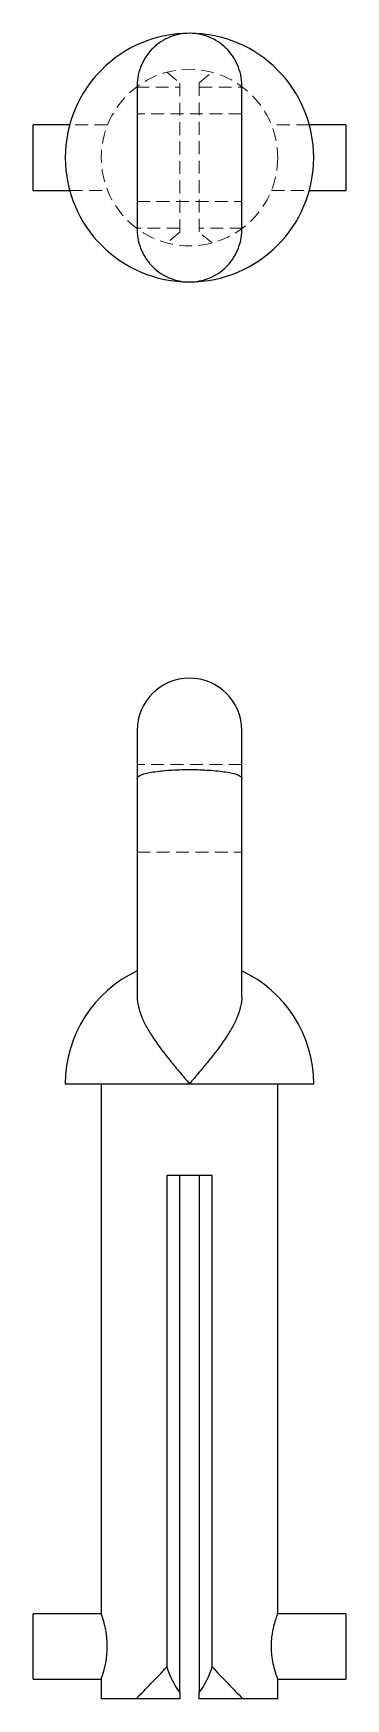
# Model space of a CAD drawing. Header units: millimetres. Extents: x 68 to 235, y 6 to 170.
# Drawn here: x 67.7 to 98.3, y 7 to 170.2 of the extents above.
import ezdxf

# ---------------------------------------------------------------- set-up
doc = ezdxf.new("R2010")
doc.units = ezdxf.units.MM
doc.linetypes.add('HIDDEN', pattern=[1.905, 1.27, -0.635])

msp = doc.modelspace()

# ---------------------------------------------------------------- linework, layer by layer
at = {"color": 7, "linetype": 'HIDDEN', "lineweight": 18}
for p, q in [((77.78, 164.9), (82.04, 164.9)), ((80.78, 166.36), (82.04, 165.32)), ((82.04, 150.68), (82.04, 165.32)), ((83.96, 165.32), (85.22, 166.36)), ((83.96, 165.32), (83.96, 150.68)), ((83.96, 164.9), (88.22, 164.9)), ((88.13, 162.29), (77.87, 162.29)), ((74.96, 161.21), (71.25, 161.21)), ((94.75, 161.21), (91.04, 161.21)), ((71.25, 154.79), (74.96, 154.79)), ((77.87, 153.71), (88.13, 153.71)), ((91.04, 154.79), (94.75, 154.79)), ((82.04, 151.1), (77.78, 151.1)), ((82.04, 150.68), (80.78, 149.64)), ((88.22, 151.1), (83.96, 151.1)), ((85.22, 149.64), (83.96, 150.68)), ((88.13, 98.54), (77.87, 98.54)), ((77.87, 89.95), (88.13, 89.95))]:
    msp.add_line(p, q, dxfattribs=at)
at = {"color": 7, "linetype": 'Continuous', "lineweight": 25}
for p, q in [((77.87, 165.05), (77.87, 150.95)), ((88.13, 150.95), (88.13, 165.05)), ((71.25, 161.21), (67.68, 161.21)), ((67.68, 154.79), (67.68, 161.21)), ((98.32, 161.21), (94.75, 161.21)), ((98.32, 161.21), (98.32, 154.79)), ((67.68, 154.79), (71.25, 154.79)), ((94.75, 154.79), (98.32, 154.79)), ((77.87, 101.87), (77.87, 97.15)), ((88.13, 97.15), (88.13, 101.87)), ((77.87, 97.15), (77.87, 75.76)), ((88.13, 75.76), (88.13, 97.15)), ((70.82, 67.26), (83, 67.26)), ((74.35, 67.26), (74.35, 15.33)), ((83, 67.26), (95.18, 67.26)), ((91.65, 15.33), (91.65, 67.26)), ((80.78, 58.28), (80.78, 10.13)), ((85.22, 58.28), (80.78, 58.28)), ((82.04, 7.61), (82.04, 58.28)), ((83.96, 58.28), (83.96, 7.61)), ((85.22, 10.13), (85.22, 58.28)), ((74.35, 15.33), (67.68, 15.33)), ((67.68, 8.92), (67.68, 15.33)), ((98.32, 15.33), (91.65, 15.33)), ((98.32, 15.33), (98.32, 8.92)), ((67.68, 8.92), (74.35, 8.92)), ((74.35, 8.92), (74.35, 7)), ((91.65, 7), (91.65, 8.92)), ((91.65, 8.92), (98.32, 8.92)), ((77.78, 7), (74.35, 7)), ((82.04, 7), (77.78, 7)), ((82.04, 7.61), (82.04, 7)), ((83.96, 7), (83.96, 7.61)), ((88.22, 7), (83.96, 7)), ((91.65, 7), (88.22, 7))]:
    msp.add_line(p, q, dxfattribs=at)
at = {"color": 7, "linetype": 'HIDDEN', "lineweight": 18}
msp.add_circle((83, 158), 8.65, dxfattribs=at)
at = {"color": 7, "linetype": 'Continuous', "lineweight": 25}
for centre, radius, start, end in [((83, 158), 12.18, 90, 270), ((83, 158), 12.18, 270, 90), ((83, 101.87), 5.13, 0, 180), ((83, 67.26), 12.18, 114.9011, 180), ((83, 67.26), 12.18, 0, 65.0989), ((66.06, 12.13), 8.88, 338.8522, 21.1478)]:
    msp.add_arc(centre, radius, start, end, dxfattribs=at)
for centre, start_param, end_param in [((90.86, 12.13), 3.376619, 3.694638), ((75.14, 12.13), 5.73014, 6.048159)]:
    msp.add_ellipse(centre, major_axis=(10.36, 0), ratio=0.829812, start_param=start_param, end_param=end_param, dxfattribs=at)
for points, knots in [([(83, 170.18), (82.34, 170.18), (81.69, 170.05), (80.46, 169.56), (79.9, 169.19), (78.95, 168.27), (78.57, 167.71), (78.16, 166.78), (78.05, 166.45), (77.91, 165.77), (77.87, 165.42), (77.87, 165.07), (77.87, 165.06), (77.87, 165.05)], [0, 0, 0, 0, 0.0772892, 0.0772892, 0.1549717, 0.1549717, 0.2335408, 0.2335408, 0.2749502, 0.2749502, 0.3163939, 0.3163939, 0.3173101, 0.3173101, 0.3173101, 0.3173101]), ([(88.13, 165.05), (88.13, 165.06), (88.13, 165.07), (88.13, 165.42), (88.09, 165.77), (87.95, 166.45), (87.84, 166.78), (87.43, 167.71), (87.05, 168.27), (86.1, 169.19), (85.54, 169.56), (84.31, 170.05), (83.66, 170.18), (83, 170.18)], [-0.0009167, -0.0009167, -0.0009167, -0.0009167, 0, 0, 0.0414692, 0.0414692, 0.0829041, 0.0829041, 0.1615215, 0.1615215, 0.2392518, 0.2392518, 0.3165886, 0.3165886, 0.3165886, 0.3165886]), ([(77.87, 150.95), (77.87, 150.94), (77.87, 150.93), (77.87, 150.58), (77.91, 150.23), (78.05, 149.55), (78.16, 149.22), (78.57, 148.29), (78.95, 147.73), (79.9, 146.81), (80.46, 146.44), (81.69, 145.95), (82.34, 145.82), (83, 145.82)], [-0.0009167, -0.0009167, -0.0009167, -0.0009167, 0, 0, 0.0414692, 0.0414692, 0.0829041, 0.0829041, 0.1615215, 0.1615215, 0.2392518, 0.2392518, 0.3165886, 0.3165886, 0.3165886, 0.3165886]), ([(83, 145.82), (83.66, 145.82), (84.31, 145.95), (85.54, 146.44), (86.1, 146.81), (87.05, 147.73), (87.43, 148.29), (87.84, 149.22), (87.95, 149.55), (88.09, 150.23), (88.13, 150.58), (88.13, 150.93), (88.13, 150.94), (88.13, 150.95)], [0, 0, 0, 0, 0.0772892, 0.0772892, 0.1549717, 0.1549717, 0.2335408, 0.2335408, 0.2749502, 0.2749502, 0.3163939, 0.3163939, 0.3173101, 0.3173101, 0.3173101, 0.3173101]), ([(77.87, 97.15), (77.87, 97.16), (77.87, 97.16), (77.87, 97.23), (77.91, 97.29), (78.05, 97.42), (78.16, 97.48), (78.57, 97.64), (78.95, 97.73), (79.9, 97.88), (80.46, 97.94), (81.69, 98.02), (82.34, 98.04), (83, 98.04)], [-0.0009167, -0.0009167, -0.0009167, -0.0009167, 0, 0, 0.0414692, 0.0414692, 0.0829041, 0.0829041, 0.1615215, 0.1615215, 0.2392518, 0.2392518, 0.3165886, 0.3165886, 0.3165886, 0.3165886]), ([(83, 98.04), (83.66, 98.04), (84.31, 98.02), (85.54, 97.94), (86.1, 97.88), (87.05, 97.73), (87.43, 97.64), (87.84, 97.48), (87.95, 97.42), (88.09, 97.29), (88.13, 97.23), (88.13, 97.16), (88.13, 97.16), (88.13, 97.15)], [0, 0, 0, 0, 0.0772892, 0.0772892, 0.1549717, 0.1549717, 0.2335408, 0.2335408, 0.2749502, 0.2749502, 0.3163939, 0.3163939, 0.3173101, 0.3173101, 0.3173101, 0.3173101]), ([(77.87, 75.76), (77.87, 75.45), (77.91, 75.13), (78.07, 74.47), (78.18, 74.13), (78.47, 73.44), (78.64, 73.09), (79.03, 72.39), (79.26, 72.03), (79.98, 70.95), (80.53, 70.23), (81.43, 69.12), (81.74, 68.74), (82.21, 68.19), (82.37, 68), (82.68, 67.63), (82.84, 67.44), (83, 67.26)], [0, 0, 0, 0, 0.125, 0.125, 0.25, 0.25, 0.375, 0.375, 0.5, 0.5, 0.75, 0.75, 0.875, 0.875, 0.9375, 0.9375, 1, 1, 1, 1]), ([(88.13, 75.76), (88.13, 75.45), (88.09, 75.13), (87.93, 74.47), (87.82, 74.13), (87.53, 73.44), (87.36, 73.09), (86.97, 72.39), (86.74, 72.03), (86.02, 70.95), (85.47, 70.23), (84.57, 69.12), (84.26, 68.74), (83.79, 68.19), (83.63, 68), (83.32, 67.63), (83.16, 67.44), (83, 67.26)], [0, 0, 0, 0, 0.125, 0.125, 0.25, 0.25, 0.375, 0.375, 0.5, 0.5, 0.75, 0.75, 0.875, 0.875, 0.9375, 0.9375, 1, 1, 1, 1]), ([(91.65, 8.92), (91.65, 8.92), (91.66, 8.91), (91.64, 8.96), (91.59, 9.09), (91.51, 9.33), (91.41, 9.63), (91.28, 10.12), (91.15, 10.71), (91.07, 11.35), (91.04, 11.86), (91.04, 12.39), (91.07, 12.92), (91.14, 13.45), (91.23, 13.92), (91.34, 14.34), (91.44, 14.69), (91.53, 14.97), (91.6, 15.18), (91.64, 15.31), (91.65, 15.32), (91.65, 15.33)], [0, 0, 0, 0, 0.001553, 0.054326, 0.108283, 0.164012, 0.217309, 0.272118, 0.373245, 0.422351, 0.472809, 0.524813, 0.578533, 0.63276, 0.68873, 0.74116, 0.795003, 0.845536, 0.897408, 0.947951, 1, 1, 1, 1]), ([(77.78, 7), (78.26, 7.49), (78.75, 7.99), (79.76, 9.03), (80.27, 9.56), (80.78, 10.13)], [0, 0, 0, 0, 0.5, 0.5, 1, 1, 1, 1]), ([(85.22, 10.13), (85.73, 9.56), (86.24, 9.03), (87.25, 7.99), (87.74, 7.49), (88.22, 7)], [0, 0, 0, 0, 0.5, 0.5, 1, 1, 1, 1])]:
    msp.add_open_spline(points, degree=3, knots=knots, dxfattribs=at)

doc.saveas('drawing.dxf')
